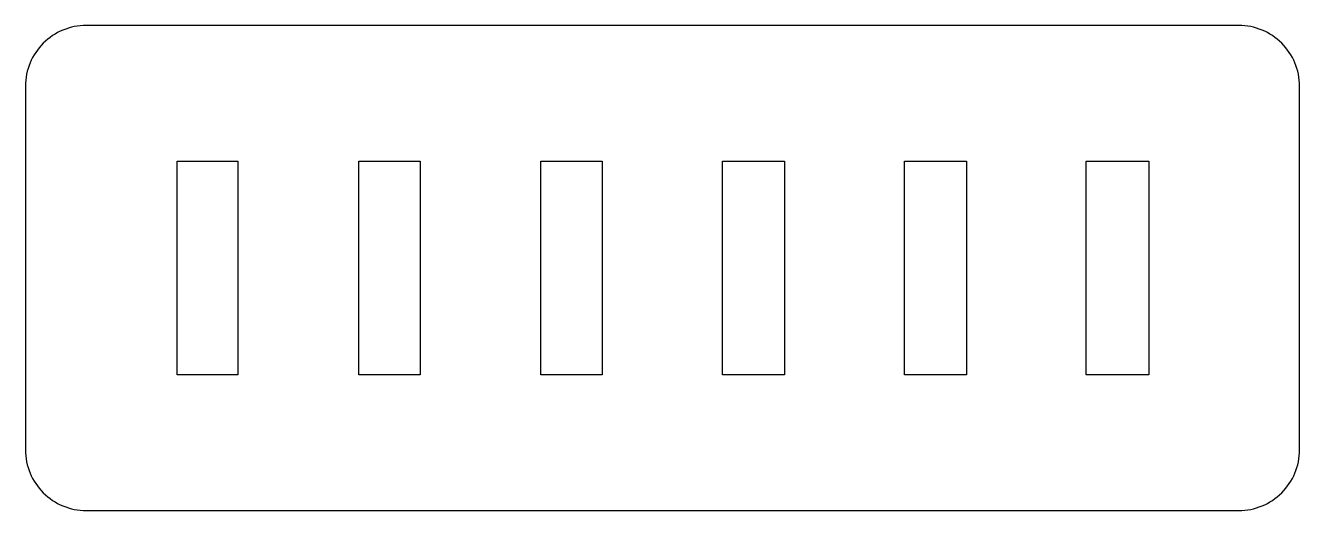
# Model space of a CAD drawing. Header units: millimetres. Extents: x 5 to 89, y 5 to 37.
import ezdxf

# ---------------------------------------------------------------- set-up
doc = ezdxf.new("R2010")
doc.units = ezdxf.units.MM
doc.layers.add('DECOUPE', color=1, linetype='Continuous')

msp = doc.modelspace()

# ---------------------------------------------------------------- linework, layer by layer
at = {"layer": 'DECOUPE'}
msp.add_lwpolyline([(5, 33), (5, 9, 0.4142136), (9, 5), (85, 5, 0.4142136), (89, 9), (89, 33, 0.4142136), (85, 37), (9, 37, 0.4142136)], format="xyb", close=True, dxfattribs=at)
for points in [[(19, 28.04), (19, 13.96), (15, 13.96), (15, 28.04)], [(31.0125, 28.04), (31.0125, 13.96), (26.9875, 13.96), (26.9875, 28.04)], [(43.025, 28.04), (43.025, 13.96), (38.975, 13.96), (38.975, 28.04)], [(55.0375, 28.04), (55.0375, 13.96), (50.9625, 13.96), (50.9625, 28.04)], [(67.05, 28.04), (67.05, 13.96), (62.95, 13.96), (62.95, 28.04)], [(79.075, 28.04), (79.075, 13.96), (74.925, 13.96), (74.925, 28.04)]]:
    msp.add_lwpolyline(points, close=True, dxfattribs=at)

doc.saveas('drawing.dxf')
